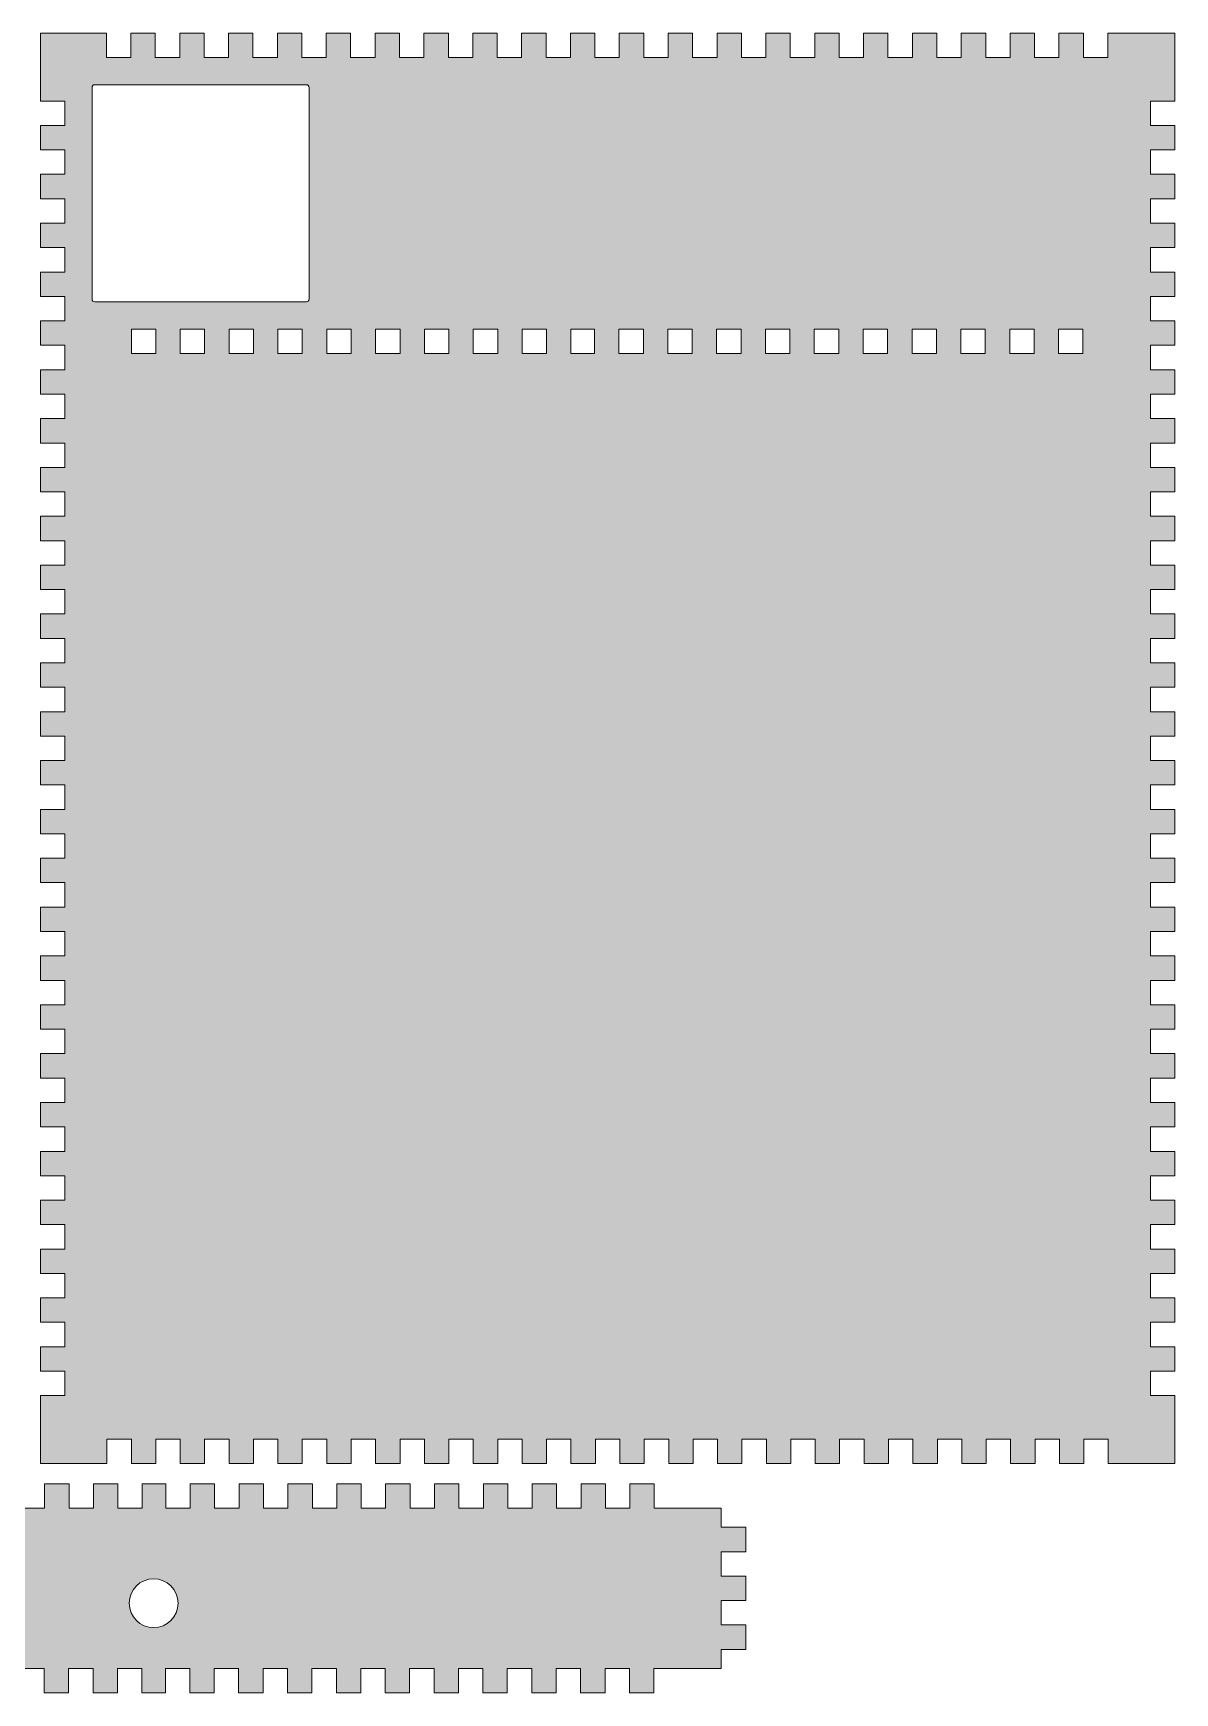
# Model space of a CAD drawing. Header units: inches. Extents: x 237 to 14650, y -8075 to -253.
# Drawn here: x 10444 to 14650, y -6368 to -253 of the extents above; entities that cross this region are included whole.
import ezdxf

# ---------------------------------------------------------------- set-up
doc = ezdxf.new("R2010")
doc.units = ezdxf.units.IN
doc.header["$MEASUREMENT"] = 0
doc.layers.add('Layer 1', color=7, linetype='Continuous')

msp = doc.modelspace()

# ---------------------------------------------------------------- hatches: boundary and pattern name
at = {"layer": 'Layer 1', "true_color": 0xbbbdc0}
h = msp.add_hatch(color=9, dxfattribs=at)
h.dxf.hatch_style = 2
h.paths.add_polyline_path([(14650.4, -503.2), (14650.4, -343.2), (14650.4, -343.2), (14650.4, -253.2), (14403.5, -253.2), (14403.5, -343.2), (14313.5, -343.2), (14313.5, -253.2), (14223.5, -253.2), (14223.5, -343.2), (14133.5, -343.2), (14133.5, -253.2), (14043.5, -253.2), (14043.5, -343.2), (13953.5, -343.2), (13953.5, -253.2), (13863.5, -253.2), (13863.5, -343.2), (13773.5, -343.2), (13773.5, -253.2), (13683.5, -253.2), (13683.5, -343.2), (13593.5, -343.2), (13593.5, -253.2), (13503.5, -253.2), (13503.5, -343.2), (13413.5, -343.2), (13413.5, -253.2), (13323.5, -253.2), (13323.5, -343.2), (13233.5, -343.2), (13233.5, -253.2), (13143.5, -253.2), (13143.5, -343.2), (13053.5, -343.2), (13053.5, -253.2), (12963.5, -253.2), (12963.5, -343.2), (12873.5, -343.2), (12873.5, -253.2), (12783.5, -253.2), (12783.5, -343.2), (12693.5, -343.2), (12693.5, -253.2), (12603.5, -253.2), (12603.5, -343.2), (12513.5, -343.2), (12513.5, -253.2), (12423.5, -253.2), (12423.5, -343.2), (12333.5, -343.2), (12333.5, -253.2), (12243.5, -253.2), (12243.5, -343.2), (12153.5, -343.2), (12153.5, -253.2), (12063.5, -253.2), (12063.5, -343.2), (11973.5, -343.2), (11973.5, -253.2), (11883.5, -253.2), (11883.5, -343.2), (11793.5, -343.2), (11793.5, -253.2), (11703.5, -253.2), (11703.5, -343.2), (11613.5, -343.2), (11613.5, -253.2), (11523.5, -253.2), (11523.5, -343.2), (11433.5, -343.2), (11433.5, -253.2), (11343.5, -253.2), (11343.5, -343.2), (11253.5, -343.2), (11253.5, -253.2), (11163.5, -253.2), (11163.5, -343.2), (11073.5, -343.2), (11073.5, -253.2), (10983.5, -253.2), (10983.5, -343.2), (10893.5, -343.2), (10893.5, -253.2), (10803.5, -253.2), (10803.5, -343.2), (10713.5, -343.2), (10713.5, -253.2), (10470.4, -253.2), (10470.4, -343.2), (10470.4, -343.2), (10470.4, -503.2), (10560.4, -503.2), (10560.4, -593.2), (10470.4, -593.2), (10470.4, -683.2), (10560.4, -683.2), (10560.4, -773.2), (10470.4, -773.2), (10470.4, -863.2), (10560.4, -863.2), (10560.4, -953.2), (10470.4, -953.2), (10470.4, -1043.2), (10560.4, -1043.2), (10560.4, -1133.2), (10470.4, -1133.2), (10470.4, -1223.2), (10560.4, -1223.2), (10560.4, -1313.2), (10470.4, -1313.2), (10470.4, -1343.2), (10470.4, -1343.2), (10470.4, -1403.2), (10560.4, -1403.2), (10560.4, -1493.2), (10470.4, -1493.2), (10470.4, -1583.2), (10560.4, -1583.2), (10560.4, -1673.2), (10470.4, -1673.2), (10470.4, -1763.2), (10560.4, -1763.2), (10560.4, -1853.2), (10470.4, -1853.2), (10470.4, -1943.2), (10560.4, -1943.2), (10560.4, -2033.2), (10470.4, -2033.2), (10470.4, -2123.2), (10560.4, -2123.2), (10560.4, -2213.2), (10470.4, -2213.2), (10470.4, -2303.2), (10560.4, -2303.2), (10560.4, -2393.2), (10470.4, -2393.2), (10470.4, -2483.2), (10560.4, -2483.2), (10560.4, -2573.2), (10470.4, -2573.2), (10470.4, -2663.2), (10560.4, -2663.2), (10560.4, -2753.2), (10470.4, -2753.2), (10470.4, -2843.2), (10560.4, -2843.2), (10560.4, -2933.2), (10470.4, -2933.2), (10470.4, -3023.2), (10560.4, -3023.2), (10560.4, -3113.2), (10470.4, -3113.2), (10470.4, -3203.2), (10560.4, -3203.2), (10560.4, -3293.2), (10470.4, -3293.2), (10470.4, -3383.2), (10560.4, -3383.2), (10560.4, -3473.2), (10470.4, -3473.2), (10470.4, -3563.2), (10560.4, -3563.2), (10560.4, -3653.2), (10470.4, -3653.2), (10470.4, -3743.2), (10560.4, -3743.2), (10560.4, -3833.2), (10470.4, -3833.2), (10470.4, -3923.2), (10560.4, -3923.2), (10560.4, -4013.2), (10470.4, -4013.2), (10470.4, -4103.2), (10560.4, -4103.2), (10560.4, -4193.2), (10470.4, -4193.2), (10470.4, -4283.2), (10560.4, -4283.2), (10560.4, -4373.2), (10470.4, -4373.2), (10470.4, -4463.2), (10560.4, -4463.2), (10560.4, -4553.2), (10470.4, -4553.2), (10470.4, -4643.2), (10560.4, -4643.2), (10560.4, -4733.2), (10470.4, -4733.2), (10470.4, -4823.2), (10560.4, -4823.2), (10560.4, -4913.2), (10470.4, -4913.2), (10470.4, -5003.2), (10560.4, -5003.2), (10560.4, -5093.2), (10470.4, -5093.2), (10470.4, -5183.2), (10560.4, -5183.2), (10560.4, -5273.2), (10470.4, -5273.2), (10470.4, -5523.2), (10715.4, -5523.2), (10715.4, -5433.2), (10805.4, -5433.2), (10805.4, -5523.2), (10895.4, -5523.2), (10895.4, -5433.2), (10985.4, -5433.2), (10985.4, -5523.2), (11075.4, -5523.2), (11075.4, -5433.2), (11165.4, -5433.2), (11165.4, -5523.2), (11255.4, -5523.2), (11255.4, -5433.2), (11345.4, -5433.2), (11345.4, -5523.2), (11435.4, -5523.2), (11435.4, -5433.2), (11525.4, -5433.2), (11525.4, -5523.2), (11615.4, -5523.2), (11615.4, -5433.2), (11705.4, -5433.2), (11705.4, -5523.2), (11795.4, -5523.2), (11795.4, -5433.2), (11885.4, -5433.2), (11885.4, -5523.2), (11975.4, -5523.2), (11975.4, -5433.2), (12065.4, -5433.2), (12065.4, -5523.2), (12155.4, -5523.2), (12155.4, -5433.2), (12245.4, -5433.2), (12245.4, -5523.2), (12335.4, -5523.2), (12335.4, -5433.2), (12425.4, -5433.2), (12425.4, -5523.2), (12515.4, -5523.2), (12515.4, -5433.2), (12605.4, -5433.2), (12605.4, -5523.2), (12695.4, -5523.2), (12695.4, -5433.2), (12785.4, -5433.2), (12785.4, -5523.2), (12875.4, -5523.2), (12875.4, -5433.2), (12965.4, -5433.2), (12965.4, -5523.2), (13055.4, -5523.2), (13055.4, -5433.2), (13145.4, -5433.2), (13145.4, -5523.2), (13235.4, -5523.2), (13235.4, -5433.2), (13325.4, -5433.2), (13325.4, -5523.2), (13415.4, -5523.2), (13415.4, -5433.2), (13505.4, -5433.2), (13505.4, -5523.2), (13595.4, -5523.2), (13595.4, -5433.2), (13685.4, -5433.2), (13685.4, -5523.2), (13775.4, -5523.2), (13775.4, -5433.2), (13865.4, -5433.2), (13865.4, -5523.2), (13955.4, -5523.2), (13955.4, -5433.2), (14045.4, -5433.2), (14045.4, -5523.2), (14135.4, -5523.2), (14135.4, -5433.2), (14225.4, -5433.2), (14225.4, -5523.2), (14315.4, -5523.2), (14315.4, -5433.2), (14405.4, -5433.2), (14405.4, -5523.2), (14650.4, -5523.2), (14650.4, -5273.2), (14560.4, -5273.2), (14560.4, -5183.2), (14650.4, -5183.2), (14650.4, -5093.2), (14560.4, -5093.2), (14560.4, -5003.2), (14650.4, -5003.2), (14650.4, -4913.2), (14560.4, -4913.2), (14560.4, -4823.2), (14650.4, -4823.2), (14650.4, -4733.2), (14560.4, -4733.2), (14560.4, -4643.2), (14650.4, -4643.2), (14650.4, -4553.2), (14560.4, -4553.2), (14560.4, -4463.2), (14650.4, -4463.2), (14650.4, -4373.2), (14560.4, -4373.2), (14560.4, -4283.2), (14650.4, -4283.2), (14650.4, -4193.2), (14560.4, -4193.2), (14560.4, -4103.2), (14650.4, -4103.2), (14650.4, -4013.2), (14560.4, -4013.2), (14560.4, -3923.2), (14650.4, -3923.2), (14650.4, -3833.2), (14560.4, -3833.2), (14560.4, -3743.2), (14650.4, -3743.2), (14650.4, -3653.2), (14560.4, -3653.2), (14560.4, -3563.2), (14650.4, -3563.2), (14650.4, -3473.2), (14560.4, -3473.2), (14560.4, -3383.2), (14650.4, -3383.2), (14650.4, -3293.2), (14560.4, -3293.2), (14560.4, -3203.2), (14650.4, -3203.2), (14650.4, -3113.2), (14560.4, -3113.2), (14560.4, -3023.2), (14650.4, -3023.2), (14650.4, -2933.2), (14560.4, -2933.2), (14560.4, -2843.2), (14650.4, -2843.2), (14650.4, -2753.2), (14560.4, -2753.2), (14560.4, -2663.2), (14650.4, -2663.2), (14650.4, -2573.2), (14560.4, -2573.2), (14560.4, -2483.2), (14650.4, -2483.2), (14650.4, -2393.2), (14560.4, -2393.2), (14560.4, -2303.2), (14650.4, -2303.2), (14650.4, -2213.2), (14560.4, -2213.2), (14560.4, -2123.2), (14650.4, -2123.2), (14650.4, -2033.2), (14560.4, -2033.2), (14560.4, -1943.2), (14650.4, -1943.2), (14650.4, -1853.2), (14560.4, -1853.2), (14560.4, -1763.2), (14650.4, -1763.2), (14650.4, -1673.2), (14560.4, -1673.2), (14560.4, -1583.2), (14650.4, -1583.2), (14650.4, -1493.2), (14560.4, -1493.2), (14560.4, -1403.2), (14650.4, -1403.2), (14650.4, -1343.2), (14650.4, -1343.2), (14650.4, -1313.2), (14560.4, -1313.2), (14560.4, -1223.2), (14650.4, -1223.2), (14650.4, -1133.2), (14560.4, -1133.2), (14560.4, -1043.2), (14650.4, -1043.2), (14650.4, -953.2), (14560.4, -953.2), (14560.4, -863.2), (14650.4, -863.2), (14650.4, -773.2), (14560.4, -773.2), (14560.4, -683.2), (14650.4, -683.2), (14650.4, -593.2), (14560.4, -593.2), (14560.4, -503.2)])
h.paths.add_polyline_path([(10895.4, -1433.2), (10805.4, -1433.2), (10805.4, -1343.2), (10895.4, -1343.2)])
h.paths.add_polyline_path([(11075.4, -1433.2), (10985.4, -1433.2), (10985.4, -1343.2), (11075.4, -1343.2)])
h.paths.add_polyline_path([(11255.4, -1433.2), (11165.4, -1433.2), (11165.4, -1343.2), (11255.4, -1343.2)])
h.paths.add_polyline_path([(11435.4, -1433.2), (11345.4, -1433.2), (11345.4, -1343.2), (11435.4, -1343.2)])
edge = h.paths.add_edge_path()
edge.add_spline(control_points=[(11460.4, -1233.2), (11460.4, -1238.7), (11455.9, -1243.2), (11450.4, -1243.2), (11450.4, -1243.2), (10670.4, -1243.2), (10670.4, -1243.2), (10664.9, -1243.2), (10660.4, -1238.7), (10660.4, -1233.2), (10660.4, -1233.2), (10660.4, -453.2), (10660.4, -453.2), (10660.4, -447.7), (10664.9, -443.2), (10670.4, -443.2), (10670.4, -443.2), (11450.4, -443.2), (11450.4, -443.2), (11455.9, -443.2), (11460.4, -447.7), (11460.4, -453.2), (11460.4, -453.2), (11460.4, -1233.2), (11460.4, -1233.2)], knot_values=[0, 0, 0, 0, 1, 1, 1, 2, 2, 2, 3, 3, 3, 4, 4, 4, 5, 5, 5, 6, 6, 6, 7, 7, 7, 8, 8, 8, 8], degree=3, periodic=1)
h.paths.add_polyline_path([(11615.4, -1433.2), (11525.4, -1433.2), (11525.4, -1343.2), (11615.4, -1343.2)])
h.paths.add_polyline_path([(11795.4, -1433.2), (11705.4, -1433.2), (11705.4, -1343.2), (11795.4, -1343.2)])
h.paths.add_polyline_path([(11975.4, -1433.2), (11885.4, -1433.2), (11885.4, -1343.2), (11975.4, -1343.2)])
h.paths.add_polyline_path([(12155.4, -1433.2), (12065.4, -1433.2), (12065.4, -1343.2), (12155.4, -1343.2)])
h.paths.add_polyline_path([(12335.4, -1433.2), (12245.4, -1433.2), (12245.4, -1343.2), (12335.4, -1343.2)])
h.paths.add_polyline_path([(12512, -1433.2), (12425.4, -1433.2), (12425.4, -1343.2), (12512, -1343.2)])
h.paths.add_polyline_path([(12692, -1433.2), (12602, -1433.2), (12602, -1343.2), (12692, -1343.2)])
h.paths.add_polyline_path([(12872, -1433.2), (12782, -1433.2), (12782, -1343.2), (12872, -1343.2)])
h.paths.add_polyline_path([(13052, -1433.2), (12962, -1433.2), (12962, -1343.2), (13052, -1343.2)])
h.paths.add_polyline_path([(13232, -1433.2), (13142, -1433.2), (13142, -1343.2), (13232, -1343.2)])
h.paths.add_polyline_path([(13412, -1433.2), (13322, -1433.2), (13322, -1343.2), (13412, -1343.2)])
h.paths.add_polyline_path([(13592, -1433.2), (13502, -1433.2), (13502, -1343.2), (13592, -1343.2)])
h.paths.add_polyline_path([(13772, -1433.2), (13682, -1433.2), (13682, -1343.2), (13772, -1343.2)])
h.paths.add_polyline_path([(13952, -1433.2), (13862, -1433.2), (13862, -1343.2), (13952, -1343.2)])
h.paths.add_polyline_path([(14132, -1433.2), (14042, -1433.2), (14042, -1343.2), (14132, -1343.2)])
h.paths.add_polyline_path([(14312, -1433.2), (14222, -1433.2), (14222, -1343.2), (14312, -1343.2)])
at = {"layer": 'Layer 1', "true_color": 0x939597}
h = msp.add_hatch(color=252, dxfattribs=at)
h.dxf.hatch_style = 2
h.paths.add_polyline_path([(12979.1, -5758.4), (12979.1, -5688.3), (12732.4, -5688.3), (12732.4, -5598.3), (12642.4, -5598.3), (12642.4, -5688.3), (12552.4, -5688.3), (12552.4, -5598.3), (12462.4, -5598.3), (12462.4, -5688.3), (12372.4, -5688.3), (12372.4, -5598.3), (12282.4, -5598.3), (12282.4, -5688.3), (12192.4, -5688.3), (12192.4, -5598.3), (12102.4, -5598.3), (12102.4, -5688.3), (12012.4, -5688.3), (12012.4, -5598.3), (11922.4, -5598.3), (11922.4, -5688.3), (11832.4, -5688.3), (11832.4, -5598.3), (11742.4, -5598.3), (11742.4, -5688.3), (11652.4, -5688.3), (11652.4, -5598.3), (11562.4, -5598.3), (11562.4, -5688.3), (11472.4, -5688.3), (11472.4, -5598.3), (11382.4, -5598.3), (11382.4, -5688.3), (11292.4, -5688.3), (11292.4, -5598.3), (11202.4, -5598.3), (11202.4, -5688.3), (11112.4, -5688.3), (11112.4, -5598.3), (11022.4, -5598.3), (11022.4, -5688.3), (10932.4, -5688.3), (10932.4, -5598.3), (10845.8, -5598.3), (10845.8, -5688.3), (10755.8, -5688.3), (10755.8, -5598.3), (10665.8, -5598.3), (10665.8, -5688.3), (10575.8, -5688.3), (10575.8, -5598.3), (10485.8, -5598.3), (10485.8, -5688.3), (10395.8, -5688.3), (10395.8, -5598.3), (10305.8, -5598.3), (10305.8, -5688.3), (10215.8, -5688.3), (10215.8, -5598.3), (10125.8, -5598.3), (10125.8, -5688.3), (10035.8, -5688.3), (10035.8, -5598.3), (9945.8, -5598.3), (9945.8, -5688.3), (9855.8, -5688.3), (9855.8, -5598.3), (9765.8, -5598.3), (9765.8, -5688.3), (9675.8, -5688.3), (9675.8, -5598.3), (9585.8, -5598.3), (9585.8, -5688.3), (9495.8, -5688.3), (9495.8, -5598.3), (9405.8, -5598.3), (9405.8, -5688.3), (9315.8, -5688.3), (9315.8, -5598.3), (9225.8, -5598.3), (9225.8, -5688.3), (8979.1, -5688.3), (8979.1, -5758.4), (8889.1, -5758.4), (8889.1, -5778.3), (8889.1, -5848.4), (8979.1, -5848.4), (8979.1, -5938.4), (8889.1, -5938.4), (8889.1, -5983.3), (8889.1, -6028.4), (8979.1, -6028.4), (8979.1, -6118.4), (8889.1, -6118.4), (8889.1, -6163.3), (8889.1, -6208.4), (8979.1, -6208.4), (8979.1, -6278.3), (9134.1, -6278.3), (9224.1, -6278.3), (9224.1, -6368.3), (9314.1, -6368.3), (9314.1, -6278.3), (9404.1, -6278.3), (9404.1, -6368.3), (9494.1, -6368.3), (9494.1, -6278.3), (9584.1, -6278.3), (9584.1, -6368.3), (9674.1, -6368.3), (9674.1, -6278.3), (9764.1, -6278.3), (9764.1, -6368.3), (9854.1, -6368.3), (9854.1, -6278.3), (9944.1, -6278.3), (9944.1, -6368.3), (10034.1, -6368.3), (10034.1, -6278.3), (10124.1, -6278.3), (10124.1, -6368.3), (10214.1, -6368.3), (10214.1, -6278.3), (10304.1, -6278.3), (10304.1, -6368.3), (10394.1, -6368.3), (10394.1, -6278.3), (10484.1, -6278.3), (10484.1, -6368.3), (10574.1, -6368.3), (10574.1, -6278.3), (10664.1, -6278.3), (10664.1, -6368.3), (10754.1, -6368.3), (10754.1, -6278.3), (10844.1, -6278.3), (10844.1, -6368.3), (10930.8, -6368.3), (10930.8, -6278.3), (11020.8, -6278.3), (11020.8, -6368.3), (11110.8, -6368.3), (11110.8, -6278.3), (11200.8, -6278.3), (11200.8, -6368.3), (11290.8, -6368.3), (11290.8, -6278.3), (11380.8, -6278.3), (11380.8, -6368.3), (11470.8, -6368.3), (11470.8, -6278.3), (11560.8, -6278.3), (11560.8, -6368.3), (11650.8, -6368.3), (11650.8, -6278.3), (11740.8, -6278.3), (11740.8, -6368.3), (11830.8, -6368.3), (11830.8, -6278.3), (11920.8, -6278.3), (11920.8, -6368.3), (12010.8, -6368.3), (12010.8, -6278.3), (12100.8, -6278.3), (12100.8, -6368.3), (12190.8, -6368.3), (12190.8, -6278.3), (12280.8, -6278.3), (12280.8, -6368.3), (12370.8, -6368.3), (12370.8, -6278.3), (12460.8, -6278.3), (12460.8, -6368.3), (12550.8, -6368.3), (12550.8, -6278.3), (12640.8, -6278.3), (12640.8, -6368.3), (12730.8, -6368.3), (12730.8, -6278.3), (12820.8, -6278.3), (12979.1, -6278.3), (12979.1, -6208.4), (13069.1, -6208.4), (13069.1, -6163.3), (13069.1, -6118.4), (12979.1, -6118.4), (12979.1, -6028.4), (13069.1, -6028.4), (13069.1, -5983.3), (13069.1, -5938.4), (12979.1, -5938.4), (12979.1, -5848.4), (13069.1, -5848.4), (13069.1, -5778.3), (13069.1, -5758.4)])
edge = h.paths.add_edge_path()
edge.add_spline(control_points=[(10887.4, -6128.3), (10837.7, -6128.3), (10797.4, -6088), (10797.4, -6038.3), (10797.4, -5988.6), (10837.7, -5948.3), (10887.4, -5948.3), (10937.1, -5948.3), (10977.4, -5988.6), (10977.4, -6038.3), (10977.4, -6088), (10937.1, -6128.3), (10887.4, -6128.3)], knot_values=[0, 0, 0, 0, 1, 1, 1, 2, 2, 2, 3, 3, 3, 4, 4, 4, 4], degree=3, periodic=1)

# ---------------------------------------------------------------- linework, layer by layer
at = {"layer": 'Layer 1', "color": 250, "lineweight": 18, "true_color": 0x231f20}
for points in [[(14650.4, -503.2), (14650.4, -343.2), (14650.4, -343.2), (14650.4, -253.2), (14403.5, -253.2), (14403.5, -343.2), (14313.5, -343.2), (14313.5, -253.2), (14223.5, -253.2), (14223.5, -343.2), (14133.5, -343.2), (14133.5, -253.2), (14043.5, -253.2), (14043.5, -343.2), (13953.5, -343.2), (13953.5, -253.2), (13863.5, -253.2), (13863.5, -343.2), (13773.5, -343.2), (13773.5, -253.2), (13683.5, -253.2), (13683.5, -343.2), (13593.5, -343.2), (13593.5, -253.2), (13503.5, -253.2), (13503.5, -343.2), (13413.5, -343.2), (13413.5, -253.2), (13323.5, -253.2), (13323.5, -343.2), (13233.5, -343.2), (13233.5, -253.2), (13143.5, -253.2), (13143.5, -343.2), (13053.5, -343.2), (13053.5, -253.2), (12963.5, -253.2), (12963.5, -343.2), (12873.5, -343.2), (12873.5, -253.2), (12783.5, -253.2), (12783.5, -343.2), (12693.5, -343.2), (12693.5, -253.2), (12603.5, -253.2), (12603.5, -343.2), (12513.5, -343.2), (12513.5, -253.2), (12423.5, -253.2), (12423.5, -343.2), (12333.5, -343.2), (12333.5, -253.2), (12243.5, -253.2), (12243.5, -343.2), (12153.5, -343.2), (12153.5, -253.2), (12063.5, -253.2), (12063.5, -343.2), (11973.5, -343.2), (11973.5, -253.2), (11883.5, -253.2), (11883.5, -343.2), (11793.5, -343.2), (11793.5, -253.2), (11703.5, -253.2), (11703.5, -343.2), (11613.5, -343.2), (11613.5, -253.2), (11523.5, -253.2), (11523.5, -343.2), (11433.5, -343.2), (11433.5, -253.2), (11343.5, -253.2), (11343.5, -343.2), (11253.5, -343.2), (11253.5, -253.2), (11163.5, -253.2), (11163.5, -343.2), (11073.5, -343.2), (11073.5, -253.2), (10983.5, -253.2), (10983.5, -343.2), (10893.5, -343.2), (10893.5, -253.2), (10803.5, -253.2), (10803.5, -343.2), (10713.5, -343.2), (10713.5, -253.2), (10470.4, -253.2), (10470.4, -343.2), (10470.4, -343.2), (10470.4, -503.2), (10560.4, -503.2), (10560.4, -593.2), (10470.4, -593.2), (10470.4, -683.2), (10560.4, -683.2), (10560.4, -773.2), (10470.4, -773.2), (10470.4, -863.2), (10560.4, -863.2), (10560.4, -953.2), (10470.4, -953.2), (10470.4, -1043.2), (10560.4, -1043.2), (10560.4, -1133.2), (10470.4, -1133.2), (10470.4, -1223.2), (10560.4, -1223.2), (10560.4, -1313.2), (10470.4, -1313.2), (10470.4, -1343.2), (10470.4, -1343.2), (10470.4, -1403.2), (10560.4, -1403.2), (10560.4, -1493.2), (10470.4, -1493.2), (10470.4, -1583.2), (10560.4, -1583.2), (10560.4, -1673.2), (10470.4, -1673.2), (10470.4, -1763.2), (10560.4, -1763.2), (10560.4, -1853.2), (10470.4, -1853.2), (10470.4, -1943.2), (10560.4, -1943.2), (10560.4, -2033.2), (10470.4, -2033.2), (10470.4, -2123.2), (10560.4, -2123.2), (10560.4, -2213.2), (10470.4, -2213.2), (10470.4, -2303.2), (10560.4, -2303.2), (10560.4, -2393.2), (10470.4, -2393.2), (10470.4, -2483.2), (10560.4, -2483.2), (10560.4, -2573.2), (10470.4, -2573.2), (10470.4, -2663.2), (10560.4, -2663.2), (10560.4, -2753.2), (10470.4, -2753.2), (10470.4, -2843.2), (10560.4, -2843.2), (10560.4, -2933.2), (10470.4, -2933.2), (10470.4, -3023.2), (10560.4, -3023.2), (10560.4, -3113.2), (10470.4, -3113.2), (10470.4, -3203.2), (10560.4, -3203.2), (10560.4, -3293.2), (10470.4, -3293.2), (10470.4, -3383.2), (10560.4, -3383.2), (10560.4, -3473.2), (10470.4, -3473.2), (10470.4, -3563.2), (10560.4, -3563.2), (10560.4, -3653.2), (10470.4, -3653.2), (10470.4, -3743.2), (10560.4, -3743.2), (10560.4, -3833.2), (10470.4, -3833.2), (10470.4, -3923.2), (10560.4, -3923.2), (10560.4, -4013.2), (10470.4, -4013.2), (10470.4, -4103.2), (10560.4, -4103.2), (10560.4, -4193.2), (10470.4, -4193.2), (10470.4, -4283.2), (10560.4, -4283.2), (10560.4, -4373.2), (10470.4, -4373.2), (10470.4, -4463.2), (10560.4, -4463.2), (10560.4, -4553.2), (10470.4, -4553.2), (10470.4, -4643.2), (10560.4, -4643.2), (10560.4, -4733.2), (10470.4, -4733.2), (10470.4, -4823.2), (10560.4, -4823.2), (10560.4, -4913.2), (10470.4, -4913.2), (10470.4, -5003.2), (10560.4, -5003.2), (10560.4, -5093.2), (10470.4, -5093.2), (10470.4, -5183.2), (10560.4, -5183.2), (10560.4, -5273.2), (10470.4, -5273.2), (10470.4, -5523.2), (10715.4, -5523.2), (10715.4, -5433.2), (10805.4, -5433.2), (10805.4, -5523.2), (10895.4, -5523.2), (10895.4, -5433.2), (10985.4, -5433.2), (10985.4, -5523.2), (11075.4, -5523.2), (11075.4, -5433.2), (11165.4, -5433.2), (11165.4, -5523.2), (11255.4, -5523.2), (11255.4, -5433.2), (11345.4, -5433.2), (11345.4, -5523.2), (11435.4, -5523.2), (11435.4, -5433.2), (11525.4, -5433.2), (11525.4, -5523.2), (11615.4, -5523.2), (11615.4, -5433.2), (11705.4, -5433.2), (11705.4, -5523.2), (11795.4, -5523.2), (11795.4, -5433.2), (11885.4, -5433.2), (11885.4, -5523.2), (11975.4, -5523.2), (11975.4, -5433.2), (12065.4, -5433.2), (12065.4, -5523.2), (12155.4, -5523.2), (12155.4, -5433.2), (12245.4, -5433.2), (12245.4, -5523.2), (12335.4, -5523.2), (12335.4, -5433.2), (12425.4, -5433.2), (12425.4, -5523.2), (12515.4, -5523.2), (12515.4, -5433.2), (12605.4, -5433.2), (12605.4, -5523.2), (12695.4, -5523.2), (12695.4, -5433.2), (12785.4, -5433.2), (12785.4, -5523.2), (12875.4, -5523.2), (12875.4, -5433.2), (12965.4, -5433.2), (12965.4, -5523.2), (13055.4, -5523.2), (13055.4, -5433.2), (13145.4, -5433.2), (13145.4, -5523.2), (13235.4, -5523.2), (13235.4, -5433.2), (13325.4, -5433.2), (13325.4, -5523.2), (13415.4, -5523.2), (13415.4, -5433.2), (13505.4, -5433.2), (13505.4, -5523.2), (13595.4, -5523.2), (13595.4, -5433.2), (13685.4, -5433.2), (13685.4, -5523.2), (13775.4, -5523.2), (13775.4, -5433.2), (13865.4, -5433.2), (13865.4, -5523.2), (13955.4, -5523.2), (13955.4, -5433.2), (14045.4, -5433.2), (14045.4, -5523.2), (14135.4, -5523.2), (14135.4, -5433.2), (14225.4, -5433.2), (14225.4, -5523.2), (14315.4, -5523.2), (14315.4, -5433.2), (14405.4, -5433.2), (14405.4, -5523.2), (14650.4, -5523.2), (14650.4, -5273.2), (14560.4, -5273.2), (14560.4, -5183.2), (14650.4, -5183.2), (14650.4, -5093.2), (14560.4, -5093.2), (14560.4, -5003.2), (14650.4, -5003.2), (14650.4, -4913.2), (14560.4, -4913.2), (14560.4, -4823.2), (14650.4, -4823.2), (14650.4, -4733.2), (14560.4, -4733.2), (14560.4, -4643.2), (14650.4, -4643.2), (14650.4, -4553.2), (14560.4, -4553.2), (14560.4, -4463.2), (14650.4, -4463.2), (14650.4, -4373.2), (14560.4, -4373.2), (14560.4, -4283.2), (14650.4, -4283.2), (14650.4, -4193.2), (14560.4, -4193.2), (14560.4, -4103.2), (14650.4, -4103.2), (14650.4, -4013.2), (14560.4, -4013.2), (14560.4, -3923.2), (14650.4, -3923.2), (14650.4, -3833.2), (14560.4, -3833.2), (14560.4, -3743.2), (14650.4, -3743.2), (14650.4, -3653.2), (14560.4, -3653.2), (14560.4, -3563.2), (14650.4, -3563.2), (14650.4, -3473.2), (14560.4, -3473.2), (14560.4, -3383.2), (14650.4, -3383.2), (14650.4, -3293.2), (14560.4, -3293.2), (14560.4, -3203.2), (14650.4, -3203.2), (14650.4, -3113.2), (14560.4, -3113.2), (14560.4, -3023.2), (14650.4, -3023.2), (14650.4, -2933.2), (14560.4, -2933.2), (14560.4, -2843.2), (14650.4, -2843.2), (14650.4, -2753.2), (14560.4, -2753.2), (14560.4, -2663.2), (14650.4, -2663.2), (14650.4, -2573.2), (14560.4, -2573.2), (14560.4, -2483.2), (14650.4, -2483.2), (14650.4, -2393.2), (14560.4, -2393.2), (14560.4, -2303.2), (14650.4, -2303.2), (14650.4, -2213.2), (14560.4, -2213.2), (14560.4, -2123.2), (14650.4, -2123.2), (14650.4, -2033.2), (14560.4, -2033.2), (14560.4, -1943.2), (14650.4, -1943.2), (14650.4, -1853.2), (14560.4, -1853.2), (14560.4, -1763.2), (14650.4, -1763.2), (14650.4, -1673.2), (14560.4, -1673.2), (14560.4, -1583.2), (14650.4, -1583.2), (14650.4, -1493.2), (14560.4, -1493.2), (14560.4, -1403.2), (14650.4, -1403.2), (14650.4, -1343.2), (14650.4, -1343.2), (14650.4, -1313.2), (14560.4, -1313.2), (14560.4, -1223.2), (14650.4, -1223.2), (14650.4, -1133.2), (14560.4, -1133.2), (14560.4, -1043.2), (14650.4, -1043.2), (14650.4, -953.2), (14560.4, -953.2), (14560.4, -863.2), (14650.4, -863.2), (14650.4, -773.2), (14560.4, -773.2), (14560.4, -683.2), (14650.4, -683.2), (14650.4, -593.2), (14560.4, -593.2), (14560.4, -503.2), (14650.4, -503.2)], [(10895.4, -1433.2), (10805.4, -1433.2), (10805.4, -1343.2), (10895.4, -1343.2), (10895.4, -1433.2)], [(11075.4, -1433.2), (10985.4, -1433.2), (10985.4, -1343.2), (11075.4, -1343.2), (11075.4, -1433.2)], [(11255.4, -1433.2), (11165.4, -1433.2), (11165.4, -1343.2), (11255.4, -1343.2), (11255.4, -1433.2)], [(11435.4, -1433.2), (11345.4, -1433.2), (11345.4, -1343.2), (11435.4, -1343.2), (11435.4, -1433.2)], [(11615.4, -1433.2), (11525.4, -1433.2), (11525.4, -1343.2), (11615.4, -1343.2), (11615.4, -1433.2)], [(11795.4, -1433.2), (11705.4, -1433.2), (11705.4, -1343.2), (11795.4, -1343.2), (11795.4, -1433.2)], [(11975.4, -1433.2), (11885.4, -1433.2), (11885.4, -1343.2), (11975.4, -1343.2), (11975.4, -1433.2)], [(12155.4, -1433.2), (12065.4, -1433.2), (12065.4, -1343.2), (12155.4, -1343.2), (12155.4, -1433.2)], [(12335.4, -1433.2), (12245.4, -1433.2), (12245.4, -1343.2), (12335.4, -1343.2), (12335.4, -1433.2)], [(12512, -1433.2), (12425.4, -1433.2), (12425.4, -1343.2), (12512, -1343.2), (12512, -1433.2)], [(12692, -1433.2), (12602, -1433.2), (12602, -1343.2), (12692, -1343.2), (12692, -1433.2)], [(12872, -1433.2), (12782, -1433.2), (12782, -1343.2), (12872, -1343.2), (12872, -1433.2)], [(13052, -1433.2), (12962, -1433.2), (12962, -1343.2), (13052, -1343.2), (13052, -1433.2)], [(13232, -1433.2), (13142, -1433.2), (13142, -1343.2), (13232, -1343.2), (13232, -1433.2)], [(13412, -1433.2), (13322, -1433.2), (13322, -1343.2), (13412, -1343.2), (13412, -1433.2)], [(13592, -1433.2), (13502, -1433.2), (13502, -1343.2), (13592, -1343.2), (13592, -1433.2)], [(13772, -1433.2), (13682, -1433.2), (13682, -1343.2), (13772, -1343.2), (13772, -1433.2)], [(13952, -1433.2), (13862, -1433.2), (13862, -1343.2), (13952, -1343.2), (13952, -1433.2)], [(14132, -1433.2), (14042, -1433.2), (14042, -1343.2), (14132, -1343.2), (14132, -1433.2)], [(14312, -1433.2), (14222, -1433.2), (14222, -1343.2), (14312, -1343.2), (14312, -1433.2)], [(12979.1, -5758.4), (12979.1, -5688.3), (12732.4, -5688.3), (12732.4, -5598.3), (12642.4, -5598.3), (12642.4, -5688.3), (12552.4, -5688.3), (12552.4, -5598.3), (12462.4, -5598.3), (12462.4, -5688.3), (12372.4, -5688.3), (12372.4, -5598.3), (12282.4, -5598.3), (12282.4, -5688.3), (12192.4, -5688.3), (12192.4, -5598.3), (12102.4, -5598.3), (12102.4, -5688.3), (12012.4, -5688.3), (12012.4, -5598.3), (11922.4, -5598.3), (11922.4, -5688.3), (11832.4, -5688.3), (11832.4, -5598.3), (11742.4, -5598.3), (11742.4, -5688.3), (11652.4, -5688.3), (11652.4, -5598.3), (11562.4, -5598.3), (11562.4, -5688.3), (11472.4, -5688.3), (11472.4, -5598.3), (11382.4, -5598.3), (11382.4, -5688.3), (11292.4, -5688.3), (11292.4, -5598.3), (11202.4, -5598.3), (11202.4, -5688.3), (11112.4, -5688.3), (11112.4, -5598.3), (11022.4, -5598.3), (11022.4, -5688.3), (10932.4, -5688.3), (10932.4, -5598.3), (10845.8, -5598.3), (10845.8, -5688.3), (10755.8, -5688.3), (10755.8, -5598.3), (10665.8, -5598.3), (10665.8, -5688.3), (10575.8, -5688.3), (10575.8, -5598.3), (10485.8, -5598.3), (10485.8, -5688.3), (10395.8, -5688.3)], [(10394.1, -6278.3), (10484.1, -6278.3), (10484.1, -6368.3), (10574.1, -6368.3), (10574.1, -6278.3), (10664.1, -6278.3), (10664.1, -6368.3), (10754.1, -6368.3), (10754.1, -6278.3), (10844.1, -6278.3), (10844.1, -6368.3), (10930.8, -6368.3), (10930.8, -6278.3), (11020.8, -6278.3), (11020.8, -6368.3), (11110.8, -6368.3), (11110.8, -6278.3), (11200.8, -6278.3), (11200.8, -6368.3), (11290.8, -6368.3), (11290.8, -6278.3), (11380.8, -6278.3), (11380.8, -6368.3), (11470.8, -6368.3), (11470.8, -6278.3), (11560.8, -6278.3), (11560.8, -6368.3), (11650.8, -6368.3), (11650.8, -6278.3), (11740.8, -6278.3), (11740.8, -6368.3), (11830.8, -6368.3), (11830.8, -6278.3), (11920.8, -6278.3), (11920.8, -6368.3), (12010.8, -6368.3), (12010.8, -6278.3), (12100.8, -6278.3), (12100.8, -6368.3), (12190.8, -6368.3), (12190.8, -6278.3), (12280.8, -6278.3), (12280.8, -6368.3), (12370.8, -6368.3), (12370.8, -6278.3), (12460.8, -6278.3), (12460.8, -6368.3), (12550.8, -6368.3), (12550.8, -6278.3), (12640.8, -6278.3), (12640.8, -6368.3), (12730.8, -6368.3), (12730.8, -6278.3), (12820.8, -6278.3), (12979.1, -6278.3), (12979.1, -6208.4), (13069.1, -6208.4), (13069.1, -6163.3), (13069.1, -6118.4), (12979.1, -6118.4), (12979.1, -6028.4), (13069.1, -6028.4), (13069.1, -5983.3), (13069.1, -5938.4), (12979.1, -5938.4), (12979.1, -5848.4), (13069.1, -5848.4), (13069.1, -5778.3), (13069.1, -5758.4), (12979.1, -5758.4)]]:
    msp.add_lwpolyline(points, dxfattribs=at)
for points, knots in [([(11460.4, -1233.2), (11460.4, -1238.7), (11455.9, -1243.2), (11450.4, -1243.2), (11450.4, -1243.2), (10670.4, -1243.2), (10670.4, -1243.2), (10664.9, -1243.2), (10660.4, -1238.7), (10660.4, -1233.2), (10660.4, -1233.2), (10660.4, -453.2), (10660.4, -453.2), (10660.4, -447.7), (10664.9, -443.2), (10670.4, -443.2), (10670.4, -443.2), (11450.4, -443.2), (11450.4, -443.2), (11455.9, -443.2), (11460.4, -447.7), (11460.4, -453.2), (11460.4, -453.2), (11460.4, -1233.2), (11460.4, -1233.2)], [0, 0, 0, 0, 1, 1, 1, 2, 2, 2, 3, 3, 3, 4, 4, 4, 5, 5, 5, 6, 6, 6, 7, 7, 7, 8, 8, 8, 8]), ([(10887.4, -6128.3), (10837.7, -6128.3), (10797.4, -6088), (10797.4, -6038.3), (10797.4, -5988.6), (10837.7, -5948.3), (10887.4, -5948.3), (10937.1, -5948.3), (10977.4, -5988.6), (10977.4, -6038.3), (10977.4, -6088), (10937.1, -6128.3), (10887.4, -6128.3)], [0, 0, 0, 0, 1, 1, 1, 2, 2, 2, 3, 3, 3, 4, 4, 4, 4])]:
    msp.add_open_spline(points, degree=3, knots=knots, dxfattribs=at)

doc.saveas('drawing.dxf')
